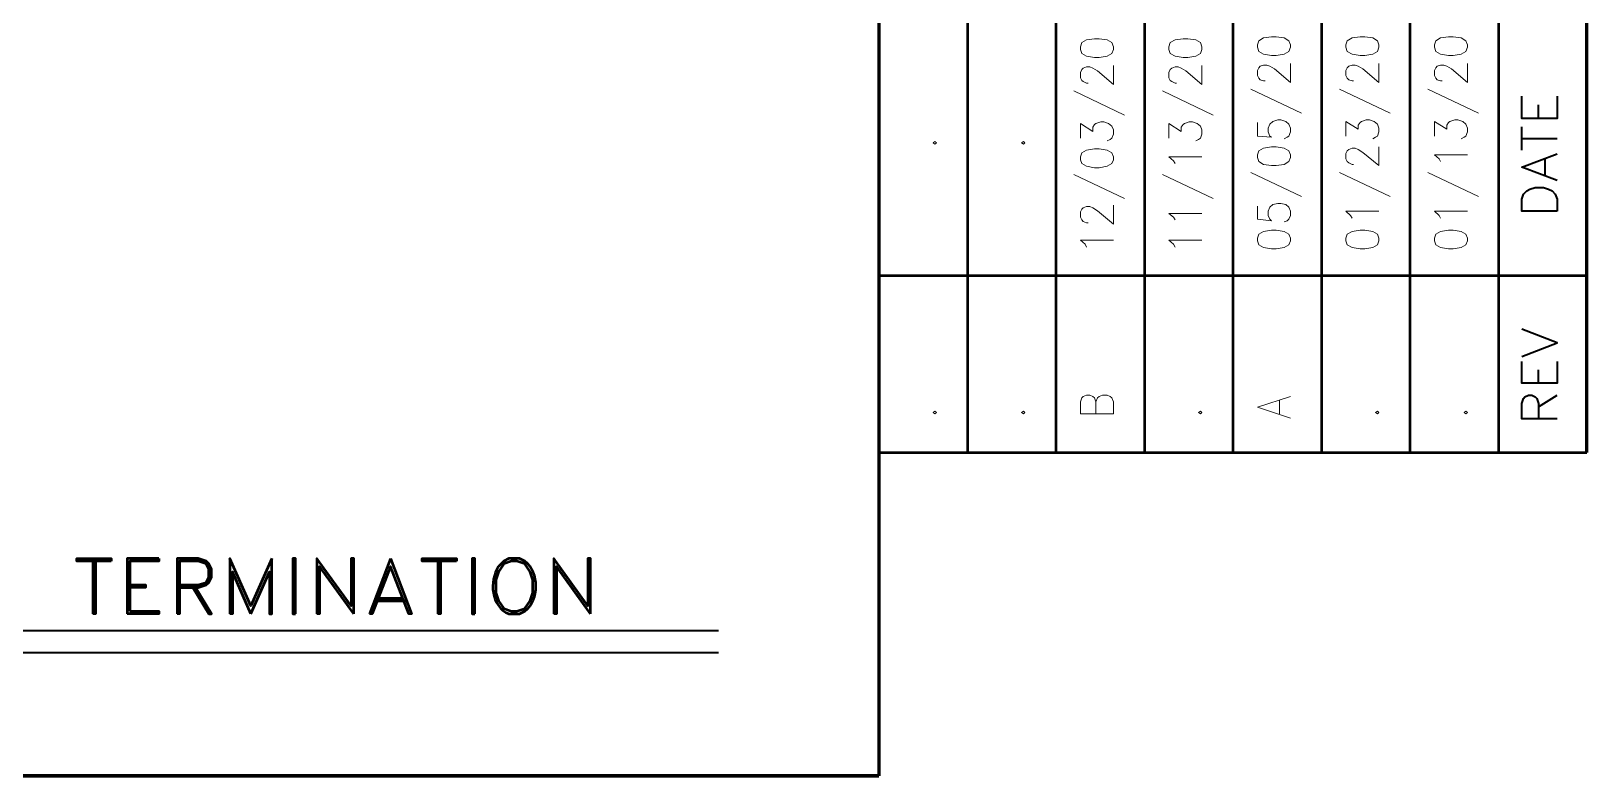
# Model space of a CAD drawing. Header units: inches. Extents: x 5 to 516, y -193 to 129.
# Drawn here: x 353.964 to 356.894, y -12.334 to -10.932 of the extents above; entities that cross this region are included whole.
import ezdxf

# ---------------------------------------------------------------- set-up
doc = ezdxf.new("R2010")
doc.units = ezdxf.units.IN
doc.header["$MEASUREMENT"] = 0
doc.layers.add('PDF6_Geometry', color=7, linetype='Continuous')

msp = doc.modelspace()

# ---------------------------------------------------------------- linework, layer by layer
at = {"layer": 'PDF6_Geometry', "lineweight": 60}
for points in [[(356.8940342, -11.7255821), (356.8940342, -8.5589156), (334.3940348, -8.5589156), (334.3940348, -12.3344711)], [(355.5607009, -8.5589156), (355.5607009, -12.3344711)]]:
    msp.add_lwpolyline(points, dxfattribs=at)
at = {"layer": 'PDF6_Geometry', "lineweight": 50}
for points in [[(355.7273676, -8.5589156), (355.7273676, -11.7255821)], [(355.8940342, -8.5589156), (355.8940342, -11.7255821)], [(356.0607009, -8.5589156), (356.0607009, -11.7255821)], [(356.2273675, -8.5589156), (356.2273675, -11.7255821)], [(356.3940342, -8.5589156), (356.3940342, -11.7255821)], [(356.5607009, -8.5589156), (356.5607009, -11.7255821)], [(356.7273675, -8.5589156), (356.7273675, -11.7255821)], [(355.5607009, -11.3922488), (356.8940342, -11.3922488)], [(355.5607009, -11.7255821), (356.8940342, -11.7255821)], [(354.0807007, -11.9300262), (354.0807007, -12.0294706)], [(354.0857011, -11.9300262), (354.0857011, -12.0294706), (354.0807011, -12.0294706)], [(354.2045898, -11.9250269), (354.1451453, -11.9250269), (354.1451453, -12.0294714)], [(354.2045896, -11.9250262), (354.2045896, -11.9300262), (354.1501451, -11.9300262), (354.1501451, -12.0244706)], [(354.2440342, -11.9744706), (354.2790342, -11.9744706), (354.2940342, -11.9700262), (354.2990342, -11.9600262), (354.2990342, -11.9450262), (354.2940342, -11.9350262), (354.2790342, -11.9300262), (354.2440342, -11.9300262), (354.2440342, -12.0294706), (354.2390342, -12.0294706)], [(354.2440344, -11.9794714), (354.2790344, -11.9794714), (354.2940344, -11.9744714), (354.2990344, -11.9700269), (354.3040344, -11.9600269), (354.3040344, -11.9450269), (354.2990344, -11.9350269), (354.2940344, -11.9300269), (354.2790344, -11.9250269), (354.2390344, -11.9250269), (354.2390344, -12.0294714)], [(354.377923, -12.0294709), (354.3434785, -11.9500265), (354.3434785, -12.0294709), (354.3384785, -12.0294709)], [(354.4179232, -11.9250269), (354.3779232, -12.0144714), (354.3384787, -11.9250269), (354.3384787, -12.0294714)], [(354.3779232, -12.0294717), (354.4129232, -11.9500272), (354.4129232, -12.0294717), (354.4179232, -12.0294717), (354.4179232, -11.9250272)], [(354.5718119, -12.0294713), (354.5073675, -11.9400269), (354.5073675, -12.0294713), (354.5023675, -12.0294713)], [(354.5718122, -12.0294714), (354.5718122, -11.9250269), (354.5668122, -11.9250269), (354.5668122, -12.0144714), (354.5023677, -11.9250269), (354.5023677, -12.0294714)], [(354.6412566, -11.9250269), (354.6012566, -12.0294714)], [(354.6412566, -11.9250269), (354.680701, -12.0294713), (354.675701, -12.0294713), (354.6412566, -11.9400269), (354.6062566, -12.0294713), (354.6012566, -12.0294713)], [(354.7301453, -11.9300262), (354.7301453, -12.0294706)], [(354.7351453, -11.9300262), (354.7351453, -12.0294706), (354.7301453, -12.0294706)], [(354.8940342, -11.9300269), (354.8840342, -11.9250269), (354.8640342, -11.9250269), (354.8545898, -11.9300269), (354.8445898, -11.9400269)], [(355.017923, -12.0294714), (355.017923, -11.9250269), (355.012923, -11.9250269), (355.012923, -12.0144714), (354.9484786, -11.9250269), (354.9484786, -12.0294714)], [(355.0179231, -12.0294713), (354.9534787, -11.9400269), (354.9534787, -12.0294713), (354.9484787, -12.0294713)], [(354.1501451, -11.9744711), (354.1795896, -11.9744711), (354.1795896, -11.9794711), (354.1501451, -11.9794711)], [(354.2690343, -11.9794714), (354.2990343, -12.0294714), (354.3040343, -12.0294714), (354.2740343, -11.9794714)], [(354.6112564, -12.004471), (354.6707008, -12.004471)], [(354.6162565, -11.9994706), (354.6657009, -11.9994706)], [(354.1501451, -12.0244713), (354.2045896, -12.0244713), (354.2045896, -12.0294713), (354.1451451, -12.0294713)], [(354.8640342, -12.0294714), (354.8840342, -12.0294714), (354.8940342, -12.0244714)]]:
    msp.add_lwpolyline(points, dxfattribs=at)
at = {"layer": 'PDF6_Geometry', "lineweight": 15}
for points in [[(355.9401453, -10.9661375), (355.9429231, -10.9739153), (355.951812, -10.9789153), (355.966812, -10.9816931), (355.9757008, -10.9816931), (355.9907008, -10.9789153), (355.9995897, -10.9739153), (356.0023675, -10.9661375), (356.0023675, -10.9611375), (355.9995897, -10.9533598), (355.9907008, -10.9483598), (355.9757008, -10.9461375), (355.966812, -10.9461375), (355.951812, -10.9483598), (355.9429231, -10.9533598), (355.9401453, -10.9611375)], [(356.106812, -10.9661375), (356.1095897, -10.9739153), (356.1184786, -10.9789153), (356.1334786, -10.9816931), (356.1423675, -10.9816931), (356.1573675, -10.9789153), (356.1662564, -10.9739153), (356.1690342, -10.9661375), (356.1690342, -10.9611375), (356.1662564, -10.9533598), (356.1573675, -10.9483598), (356.1423675, -10.9461375), (356.1334786, -10.9461375), (356.1184786, -10.9483598), (356.1095897, -10.9533598), (356.106812, -10.9611375)], [(356.2734786, -10.9622494), (356.2762564, -10.9700271), (356.2851453, -10.9750271), (356.3001453, -10.9778049), (356.3090342, -10.9778049), (356.3240342, -10.9750271), (356.3329231, -10.9700271), (356.3357008, -10.9622494), (356.3357008, -10.9572494), (356.3329231, -10.9500271), (356.3240342, -10.9444716), (356.3090342, -10.9422494), (356.3001453, -10.9422494), (356.2851453, -10.9444716), (356.2762564, -10.9500271), (356.2734786, -10.9572494)], [(356.4401453, -10.9622494), (356.4429231, -10.9700271), (356.4518119, -10.9750271), (356.4668119, -10.9778049), (356.4757008, -10.9778049), (356.4907008, -10.9750271), (356.4995897, -10.9700271), (356.5023675, -10.9622494), (356.5023675, -10.9572494), (356.4995897, -10.9500271), (356.4907008, -10.9444716), (356.4757008, -10.9422494), (356.4668119, -10.9422494), (356.4518119, -10.9444716), (356.4429231, -10.9500271), (356.4401453, -10.9572494)], [(356.6068119, -10.9622494), (356.6095897, -10.9700271), (356.6184786, -10.9750271), (356.6334786, -10.9778049), (356.6423675, -10.9778049), (356.6573675, -10.9750271), (356.6662564, -10.9700271), (356.6690342, -10.9622494), (356.6690342, -10.9572494), (356.6662564, -10.9500271), (356.6573675, -10.9444716), (356.6423675, -10.9422494), (356.6334786, -10.9422494), (356.6184786, -10.9444716), (356.6095897, -10.9500271), (356.6068119, -10.9572494)], [(355.6629231, -11.1422488), (355.6662564, -11.144471), (355.6690342, -11.1422488), (355.6662564, -11.139471)], [(355.8295897, -11.1422488), (355.8329231, -11.144471), (355.8357008, -11.1422488), (355.8329231, -11.139471)], [(355.9401453, -11.1739159), (355.9429231, -11.1811381), (355.951812, -11.1861381), (355.966812, -11.1889159), (355.9757008, -11.1889159), (355.9907008, -11.1861381), (355.9995897, -11.1811381), (356.0023675, -11.1739159), (356.0023675, -11.1683603), (355.9995897, -11.1611381), (355.9907008, -11.1561381), (355.9757008, -11.1533603), (355.966812, -11.1533603), (355.951812, -11.1561381), (355.9429231, -11.1611381), (355.9401453, -11.1683603)], [(356.2734786, -11.1700266), (356.2762564, -11.1772488), (356.2851453, -11.1828044), (356.3001453, -11.1850266), (356.3090342, -11.1850266), (356.3240342, -11.1828044), (356.3329231, -11.1772488), (356.3357008, -11.1700266), (356.3357008, -11.1650266), (356.3329231, -11.1572488), (356.3240342, -11.1522488), (356.3090342, -11.149471), (356.3001453, -11.149471), (356.2851453, -11.1522488), (356.2762564, -11.1572488), (356.2734786, -11.1650266)], [(356.2734786, -11.3266937), (356.2762564, -11.3344714), (356.2851453, -11.3394714), (356.3001453, -11.3416937), (356.3090342, -11.3416937), (356.3240342, -11.3394714), (356.3329231, -11.3344714), (356.3357008, -11.3266937), (356.3357008, -11.3216937), (356.3329231, -11.3139159), (356.3240342, -11.3089159), (356.3090342, -11.3066937), (356.3001453, -11.3066937), (356.2851453, -11.3089159), (356.2762564, -11.3139159), (356.2734786, -11.3216937)], [(356.4401453, -11.3266937), (356.4429231, -11.3344714), (356.4518119, -11.3394714), (356.4668119, -11.3416937), (356.4757008, -11.3416937), (356.4907008, -11.3394714), (356.4995897, -11.3344714), (356.5023675, -11.3266937), (356.5023675, -11.3216937), (356.4995897, -11.3139159), (356.4907008, -11.3089159), (356.4757008, -11.3066937), (356.4668119, -11.3066937), (356.4518119, -11.3089159), (356.4429231, -11.3139159), (356.4401453, -11.3216937)], [(356.6068119, -11.3266937), (356.6095897, -11.3344714), (356.6184786, -11.3394714), (356.6334786, -11.3416937), (356.6423675, -11.3416937), (356.6573675, -11.3394714), (356.6662564, -11.3344714), (356.6690342, -11.3266937), (356.6690342, -11.3216937), (356.6662564, -11.3139159), (356.6573675, -11.3089159), (356.6423675, -11.3066937), (356.6334786, -11.3066937), (356.6184786, -11.3089159), (356.6095897, -11.3139159), (356.6068119, -11.3216937)], [(355.6629231, -11.6500263), (355.6662564, -11.652804), (355.6690342, -11.6500263), (355.6662564, -11.647804)], [(355.8295897, -11.6500263), (355.8329231, -11.652804), (355.8357008, -11.6500263), (355.8329231, -11.647804)], [(356.162923, -11.6500263), (356.1662564, -11.652804), (356.1690342, -11.6500263), (356.1662564, -11.647804)], [(356.4962564, -11.6500263), (356.4995897, -11.652804), (356.5023675, -11.6500263), (356.4995897, -11.647804)], [(356.4962564, -11.6500263), (356.4995897, -11.652804), (356.5023675, -11.6500263), (356.4995897, -11.647804)], [(356.662923, -11.6500263), (356.6662564, -11.652804), (356.6690341, -11.6500263), (356.6662564, -11.647804)]]:
    msp.add_lwpolyline(points, close=True, dxfattribs=at)
for points in [[(355.9545897, -11.0294717), (355.9518119, -11.0294717), (355.9457008, -11.0266939), (355.942923, -11.0244717), (355.9401453, -11.0194717), (355.9401453, -11.0094717), (355.942923, -11.0039161), (355.9457008, -11.0016939), (355.9518119, -10.9989161), (355.957923, -10.9989161), (355.9634786, -11.0016939), (355.9723675, -11.0066939), (356.0023675, -11.0322495), (356.0023675, -10.9966939)], [(356.1212564, -11.0294717), (356.1184786, -11.0294717), (356.1123675, -11.0266939), (356.1095897, -11.0244717), (356.1068119, -11.0194717), (356.1068119, -11.0094717), (356.1095897, -11.0039161), (356.1123675, -11.0016939), (356.1184786, -10.9989161), (356.1245897, -10.9989161), (356.1301453, -11.0016939), (356.1390342, -11.0066939), (356.1690342, -11.0322495), (356.1690342, -10.9966939)], [(356.287923, -11.0255824), (356.2851453, -11.0255824), (356.2790342, -11.0233602), (356.2762564, -11.0205824), (356.2734786, -11.0155824), (356.2734786, -11.0055824), (356.2762564, -11.0005824), (356.2790342, -10.9978046), (356.2851453, -10.9955824), (356.2912564, -10.9955824), (356.2968119, -10.9978046), (356.3057008, -11.0028046), (356.3357008, -11.0283602), (356.3357008, -10.9928046)], [(356.4545897, -11.0255824), (356.4518119, -11.0255824), (356.4457008, -11.0233602), (356.442923, -11.0205824), (356.4401453, -11.0155824), (356.4401453, -11.0055824), (356.442923, -11.0005824), (356.4457008, -10.9978046), (356.4518119, -10.9955824), (356.457923, -10.9955824), (356.4634786, -10.9978046), (356.4723675, -11.0028046), (356.5023675, -11.0283602), (356.5023675, -10.9928046)], [(356.6212564, -11.0255824), (356.6184786, -11.0255824), (356.6123675, -11.0233602), (356.6095897, -11.0205824), (356.6068119, -11.0155824), (356.6068119, -11.0055824), (356.6095897, -11.0005824), (356.6123675, -10.9978046), (356.6184786, -10.9955824), (356.6245897, -10.9955824), (356.6301453, -10.9978046), (356.6390341, -11.0028046), (356.6690341, -11.0283602), (356.6690341, -10.9928046)], [(355.927923, -11.0444705), (356.0234786, -11.0900261)], [(356.0945897, -11.0444705), (356.1901452, -11.0900261)], [(356.2612563, -11.0411373), (356.3568119, -11.0861373)], [(356.427923, -11.0411373), (356.5234785, -11.0861373)], [(356.5945897, -11.0411373), (356.6901452, -11.0861373)], [(355.9401453, -11.1333603), (355.9401453, -11.1055825), (355.9634786, -11.1205825), (355.9634786, -11.1128047), (355.966812, -11.1078047), (355.9695897, -11.1055825), (355.9784786, -11.1028047), (355.9845897, -11.1028047), (355.9934786, -11.1055825), (355.9995897, -11.1105825), (356.0023675, -11.1178047), (356.0023675, -11.1255825), (355.9995897, -11.1333603), (355.9962564, -11.1355825), (355.9907008, -11.1383603)], [(356.106812, -11.1333603), (356.106812, -11.1055825), (356.1301453, -11.1205825), (356.1301453, -11.1128047), (356.1334786, -11.1078047), (356.1362564, -11.1055825), (356.1451453, -11.1028047), (356.1512564, -11.1028047), (356.1601453, -11.1055825), (356.1662564, -11.1105825), (356.1690342, -11.1178047), (356.1690342, -11.1255825), (356.1662564, -11.1333603), (356.1629231, -11.1355825), (356.1573675, -11.1383603)], [(356.2734786, -11.1039154), (356.2734786, -11.1294709), (356.3001453, -11.1316931), (356.296812, -11.1294709), (356.2940342, -11.1216931), (356.2940342, -11.1144709), (356.296812, -11.1066931), (356.3029231, -11.1016931), (356.3118119, -11.0989154), (356.3179231, -11.0989154), (356.3268119, -11.1016931), (356.3329231, -11.1066931), (356.3357008, -11.1144709), (356.3357008, -11.1216931), (356.3329231, -11.1294709), (356.3295897, -11.1316931), (356.3240342, -11.1344709)], [(356.4401453, -11.129471), (356.4401453, -11.1016932), (356.4634786, -11.1166932), (356.4634786, -11.1089154), (356.4668119, -11.1039154), (356.4695897, -11.1016932), (356.4784786, -11.0989154), (356.4845897, -11.0989154), (356.4934786, -11.1016932), (356.4995897, -11.1066932), (356.5023675, -11.114471), (356.5023675, -11.1216932), (356.4995897, -11.129471), (356.4962564, -11.1316932), (356.4907008, -11.134471)], [(356.6068119, -11.129471), (356.6068119, -11.1016932), (356.6301453, -11.1166932), (356.6301453, -11.1089154), (356.6334786, -11.1039154), (356.6362564, -11.1016932), (356.6451453, -11.0989154), (356.6512564, -11.0989154), (356.6601453, -11.1016932), (356.6662564, -11.1066932), (356.6690342, -11.114471), (356.6690342, -11.1216932), (356.6662564, -11.129471), (356.6629231, -11.1316932), (356.6573675, -11.134471)], [(356.4545897, -11.1828044), (356.4518119, -11.1828044), (356.4457008, -11.1800266), (356.442923, -11.1772489), (356.4401453, -11.1722489), (356.4401453, -11.1622489), (356.442923, -11.1572489), (356.4457008, -11.1544711), (356.4518119, -11.1522489), (356.457923, -11.1522489), (356.4634786, -11.1544711), (356.4723675, -11.1600266), (356.5023675, -11.1850266), (356.5023675, -11.1494711)], [(356.1184786, -11.1811373), (356.1157008, -11.1761373), (356.1068119, -11.1683595), (356.1690341, -11.1683595)], [(356.6184786, -11.1772491), (356.6157008, -11.1722491), (356.6068119, -11.1650269), (356.6690341, -11.1650269)], [(355.927923, -11.2016937), (356.0234786, -11.2472492)], [(356.0945897, -11.2016937), (356.1901452, -11.2472492)], [(356.2612563, -11.1978044), (356.3568119, -11.2433599)], [(356.427923, -11.1978044), (356.5234785, -11.2433599)], [(356.5945897, -11.1978044), (356.6901452, -11.2433599)], [(355.9545897, -11.2928045), (355.9518119, -11.2928045), (355.9457008, -11.2900267), (355.942923, -11.2872489), (355.9401453, -11.2822489), (355.9401453, -11.2722489), (355.942923, -11.2672489), (355.9457008, -11.2644711), (355.9518119, -11.2622489), (355.957923, -11.2622489), (355.9634786, -11.2644711), (355.9723675, -11.2700267), (356.0023675, -11.2950267), (356.0023675, -11.2594711)], [(356.1184786, -11.2872491), (356.1157008, -11.2822491), (356.1068119, -11.2750269), (356.1690341, -11.2750269)], [(356.2734786, -11.2611374), (356.2734786, -11.2861374), (356.3001453, -11.2889152), (356.296812, -11.2861374), (356.2940342, -11.2789152), (356.2940342, -11.2711374), (356.296812, -11.2633596), (356.3029231, -11.2583596), (356.3118119, -11.2561374), (356.3179231, -11.2561374), (356.3268119, -11.2583596), (356.3329231, -11.2633596), (356.3357008, -11.2711374), (356.3357008, -11.2789152), (356.3329231, -11.2861374), (356.3295897, -11.2889152), (356.3240342, -11.2911374)], [(356.4518119, -11.2839159), (356.4490341, -11.2789159), (356.4401452, -11.2711382), (356.5023674, -11.2711382)], [(356.6184786, -11.2839159), (356.6157008, -11.2789159), (356.6068119, -11.2711382), (356.6690341, -11.2711382)], [(355.9518119, -11.3383593), (355.9490341, -11.3328037), (355.9401452, -11.3255815), (356.0023675, -11.3255815)], [(356.1184786, -11.3383593), (356.1157008, -11.3328037), (356.1068119, -11.3255815), (356.1690341, -11.3255815)], [(356.0023675, -11.6528045), (355.9401453, -11.6528045), (355.9401453, -11.6300267), (355.9429231, -11.6222489), (355.9457009, -11.6200267), (355.951812, -11.6172489), (355.9579231, -11.6172489), (355.9634786, -11.6200267), (355.966812, -11.6222489), (355.9695897, -11.6300267), (355.9695897, -11.6528045)], [(355.9695897, -11.630026), (355.9723674, -11.6222482), (355.9757008, -11.620026), (355.9818119, -11.6172482), (355.9907008, -11.6172482), (355.9962563, -11.620026), (355.9995897, -11.6222482), (356.0023674, -11.630026), (356.0023674, -11.6528037)], [(356.3357008, -11.660582), (356.2734786, -11.6400264), (356.3357008, -11.6200264)], [(356.3151453, -11.6528045), (356.3151453, -11.6272489)]]:
    msp.add_lwpolyline(points, dxfattribs=at)
at = {"layer": 'PDF6_Geometry', "lineweight": 35}
for points in [[(356.8379231, -11.0544712), (356.8379231, -11.0961379), (356.7712564, -11.0961379), (356.7712564, -11.0544712)], [(356.802923, -11.0961379), (356.802923, -11.0705823)], [(356.7712563, -11.1561377), (356.7712563, -11.1116933)], [(356.7712563, -11.1339153), (356.837923, -11.1339153)], [(356.8379231, -11.2133593), (356.7712564, -11.1878037), (356.8379231, -11.1628037)], [(356.8157008, -11.2039158), (356.8157008, -11.1722491)], [(356.7712563, -11.5444705), (356.837923, -11.5189149), (356.7712563, -11.4933594)], [(356.8379231, -11.5539157), (356.8379231, -11.5950268), (356.7712564, -11.5950268), (356.7712564, -11.5539157)], [(356.802923, -11.5950268), (356.802923, -11.5694713)], [(356.8379231, -11.661693), (356.7712564, -11.661693), (356.7712564, -11.6333597), (356.7745898, -11.6239152), (356.7773676, -11.6205819), (356.7840342, -11.6172486), (356.7901453, -11.6172486), (356.796812, -11.6205819), (356.7995898, -11.6239152), (356.8029231, -11.6333597), (356.8029231, -11.661693)], [(356.802923, -11.6394706), (356.837923, -11.6172484)], [(352.420701, -12.0605815), (355.2590344, -12.0605815)], [(352.420701, -12.1022482), (355.2590344, -12.1022482)]]:
    msp.add_lwpolyline(points, dxfattribs=at)
msp.add_lwpolyline([(356.8379231, -11.270582), (356.7712564, -11.270582), (356.7712564, -11.2483598), (356.7745898, -11.2389154), (356.7807009, -11.2322487), (356.786812, -11.2294709), (356.796812, -11.2261376), (356.8123676, -11.2261376), (356.821812, -11.2294709), (356.8284787, -11.2322487), (356.8345898, -11.2389154), (356.8379231, -11.2483598)], close=True, dxfattribs=at)
at = {"layer": 'PDF6_Geometry', "lineweight": 50}
for points in [[(354.1151452, -11.9300269), (354.0507008, -11.9300269), (354.0507008, -11.9250269), (354.1151452, -11.9250269)], [(354.4623676, -12.0294714), (354.4623676, -11.9250269), (354.4573676, -11.9250269), (354.4573676, -12.0294714)], [(354.7651453, -11.9300269), (354.7007009, -11.9300269), (354.7007009, -11.9250269), (354.7651453, -11.9250269)], [(354.7995899, -12.0294714), (354.7995899, -11.9250269), (354.7945899, -11.9250269), (354.7945899, -12.0294714)], [(354.8690341, -11.9300262), (354.8545897, -11.9350262), (354.8445897, -11.9500262), (354.8395897, -11.9650262), (354.8395897, -11.9894706), (354.8445897, -12.0044706), (354.8545897, -12.0194706), (354.8690341, -12.0244706), (354.8790341, -12.0244706), (354.8940341, -12.0194706), (354.9040341, -12.0044706), (354.9090341, -11.9894706), (354.9090341, -11.9650262), (354.9040341, -11.9500262), (354.8940341, -11.9350262), (354.8790341, -11.9300262)]]:
    msp.add_lwpolyline(points, close=True, dxfattribs=at)
at = {"layer": 'PDF6_Geometry', "lineweight": 60}
msp.add_lwpolyline([(334.3940348, -12.3344711), (355.5607009, -12.3344711)], close=True, dxfattribs=at)
at = {"layer": 'PDF6_Geometry', "lineweight": 50}
for points in [[(354.8445898, -11.9400269), (354.8260712, -11.9677955), (354.8303675, -12.0155084), (354.8640342, -12.0294714)], [(354.8940342, -12.0244714), (354.9220064, -12.0027306), (354.9220064, -11.9517677), (354.8940342, -11.9300269)]]:
    msp.add_open_spline(points, degree=3, dxfattribs=at)

doc.saveas('drawing.dxf')
